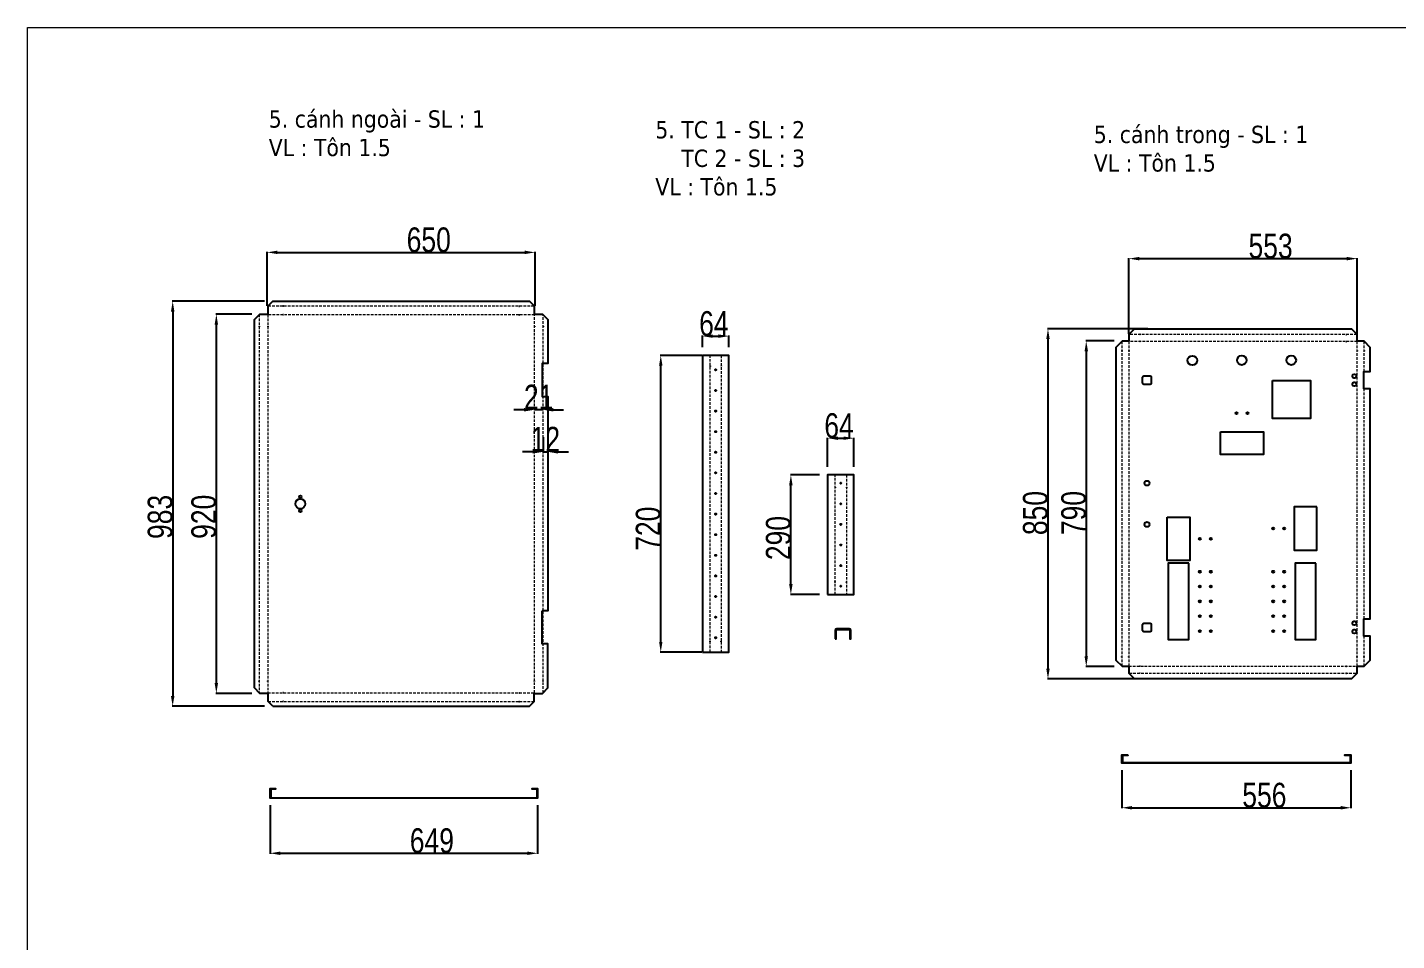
# Model space of a CAD drawing. Header units: inches. Extents: x 21 to 136330, y 8 to 58290.
# Drawn here: x 39286 to 42607, y 43071 to 45287 of the extents above; entities that cross this region are included whole.
import ezdxf
from ezdxf.enums import TextEntityAlignment as Align

# ---------------------------------------------------------------- set-up
doc = ezdxf.new("R2010")
doc.units = ezdxf.units.IN
doc.header["$MEASUREMENT"] = 0
doc.linetypes.add('HIDDEN', pattern=[9.525, 6.35, -3.175])
doc.layers.add('0 TĂNG CỨNG', color=7, linetype='Continuous', lineweight=15)
doc.layers.add('@.0.DM. NÉT ĐỨT', color=8, linetype='HIDDEN', lineweight=9)
for name, color, linetype in [('@.0.DM. NÉT CHÍNH', 7, 'Continuous'), ('@.0.DM. NÉT CHÍNH @ 1', 7, 'Continuous'), ('@.DM. NÉT CHÍNH', 7, 'Continuous')]:
    doc.layers.add(name, color=color, linetype=linetype)
doc.layers.add('@.DM. KÍCH THƯỚC', color=8, linetype='Continuous', transparency=0.2)
doc.layers.add('@.DM. KÍCH THƯỚC @ 1', color=8, linetype='Continuous', transparency=0.2)
doc.styles.add('ARIAL', font='arial.ttf')
doc.styles.add('Note Text (ISO)', font='tahoma.ttf')
doc.styles.add('roman', font='roman.shx', dxfattribs={"width": 0.8})
doc.styles.add('Tahoma (Input Text)', font='tahoma.ttf')
doc.dimstyles.new('Kích thước Duy Mạnh', dxfattribs={"dimtxt": 30, "dimasz": 25, "dimexe": 1.25, "dimexo": 20, "dimtad": 1, "dimdec": 1, "dimtxsty": 'roman', "dimcen": 2.5, "dimclrd": 8, "dimclre": 8, "dimclrt": 2, "dimadec": 0, "dimazin": 0, "dimtfac": 1, "dimtdec": 1, "dimtix": 1, "dimtmove": 0, "dimatfit": 3, "dimfxl": 1, "dimtfillclr": 1, "dimarcsym": 0})

# ---------------------------------------------------------------- blocks, each defined once
blk = doc.blocks.new('*D781')
at = {"layer": '@.DM. KÍCH THƯỚC', "color": 8, "lineweight": -2, "transparency": 16777216}
for p, q in [((39861, 44621.9), (39637.1, 44621.9)), ((39861, 43639.3), (39637.1, 43639.3))]:
    blk.add_line(p, q, dxfattribs=at)
at = {"layer": '@.DM. KÍCH THƯỚC', "lineweight": -2, "transparency": 16777216}
blk.add_line((39638.3, 44596.9), (39638.3, 43664.3), dxfattribs=at)
at = {"layer": '@.DM. KÍCH THƯỚC', "transparency": 16777216}
for points in [[(39634.1, 44596.9), (39642.5, 44596.9), (39638.3, 44621.9)], [(39634.1, 43664.3), (39642.5, 43664.3), (39638.3, 43639.3)]]:
    blk.add_solid(points, dxfattribs=at)
at = {"layer": 'Defpoints', "color": 0, "transparency": 16777216}
for p in [(39881, 44621.9), (39638.3, 43639.3), (39881, 43639.3)]:
    blk.add_point(p, dxfattribs=at)
at = {"layer": '@.DM. KÍCH THƯỚC', "color": 2, "transparency": 16777216, "insert": (39577.7, 44045.2), "char_height": 60, "attachment_point": 1, "rotation": 90, "style": 'roman'}
blk.add_mtext('983', dxfattribs=at)
blk = doc.blocks.new('*D782')
at = {"layer": '@.DM. KÍCH THƯỚC', "color": 8, "lineweight": -2, "transparency": 16777216}
for p, q in [((41226.9, 44220.6), (41226.9, 44291)), ((41290.7, 44220.6), (41290.7, 44291))]:
    blk.add_line(p, q, dxfattribs=at)
at = {"layer": '@.DM. KÍCH THƯỚC', "lineweight": -2, "transparency": 16777216}
blk.add_line((41251.9, 44289.8), (41265.7, 44289.8), dxfattribs=at)
at = {"layer": '@.DM. KÍCH THƯỚC', "transparency": 16777216}
for points in [[(41251.9, 44293.9), (41251.9, 44285.6), (41226.9, 44289.8)], [(41265.7, 44293.9), (41265.7, 44285.6), (41290.7, 44289.8)]]:
    blk.add_solid(points, dxfattribs=at)
at = {"layer": 'Defpoints', "color": 0, "transparency": 16777216}
for p in [(41290.7, 44289.8), (41226.9, 44200.6), (41290.7, 44200.6)]:
    blk.add_point(p, dxfattribs=at)
at = {"layer": '@.DM. KÍCH THƯỚC', "color": 2, "transparency": 16777216, "insert": (41218.8, 44350.4), "char_height": 60, "attachment_point": 1, "style": 'roman'}
blk.add_mtext('64', dxfattribs=at)
blk = doc.blocks.new('*D783')
at = {"layer": '@.DM. KÍCH THƯỚC', "color": 8, "lineweight": -2, "transparency": 16777216}
for p, q in [((40923.3, 44510.6), (40923.3, 44538.6)), ((40987.1, 44510.6), (40987.1, 44538.6))]:
    blk.add_line(p, q, dxfattribs=at)
at = {"layer": '@.DM. KÍCH THƯỚC', "lineweight": -2, "transparency": 16777216}
blk.add_line((40948.3, 44537.4), (40962.1, 44537.4), dxfattribs=at)
at = {"layer": '@.DM. KÍCH THƯỚC', "transparency": 16777216}
for points in [[(40948.3, 44541.6), (40948.3, 44533.2), (40923.3, 44537.4)], [(40962.1, 44541.6), (40962.1, 44533.2), (40987.1, 44537.4)]]:
    blk.add_solid(points, dxfattribs=at)
at = {"layer": 'Defpoints', "color": 0, "transparency": 16777216}
for p in [(40987.1, 44537.4), (40923.3, 44490.6), (40987.1, 44490.6)]:
    blk.add_point(p, dxfattribs=at)
at = {"layer": '@.DM. KÍCH THƯỚC', "color": 2, "transparency": 16777216, "insert": (40915.2, 44598), "char_height": 60, "attachment_point": 1, "style": 'roman'}
blk.add_mtext('64', dxfattribs=at)
blk = doc.blocks.new('*D784')
at = {"layer": '@.DM. KÍCH THƯỚC', "color": 8, "lineweight": -2, "transparency": 16777216}
for p, q in [((40921.5, 44490.6), (40820.9, 44490.6)), ((40921.5, 43770.6), (40820.9, 43770.6))]:
    blk.add_line(p, q, dxfattribs=at)
at = {"layer": '@.DM. KÍCH THƯỚC', "lineweight": -2, "transparency": 16777216}
blk.add_line((40822.1, 43795.6), (40822.1, 44465.6), dxfattribs=at)
at = {"layer": '@.DM. KÍCH THƯỚC', "transparency": 16777216}
for points in [[(40818, 44465.6), (40826.3, 44465.6), (40822.1, 44490.6)], [(40818, 43795.6), (40826.3, 43795.6), (40822.1, 43770.6)]]:
    blk.add_solid(points, dxfattribs=at)
at = {"layer": 'Defpoints', "color": 0, "transparency": 16777216}
for p in [(40822.1, 44490.6), (40941.5, 44490.6), (40941.5, 43770.6)]:
    blk.add_point(p, dxfattribs=at)
at = {"layer": '@.DM. KÍCH THƯỚC', "color": 2, "transparency": 16777216, "insert": (40761.5, 44016.6), "char_height": 60, "attachment_point": 1, "rotation": 90, "style": 'roman'}
blk.add_mtext('720', dxfattribs=at)
blk = doc.blocks.new('*D785')
at = {"layer": '@.DM. KÍCH THƯỚC', "color": 8, "lineweight": -2, "transparency": 16777216}
for p, q in [((41206.9, 44200.6), (41136.4, 44200.6)), ((41206.9, 43910.6), (41136.4, 43910.6))]:
    blk.add_line(p, q, dxfattribs=at)
at = {"layer": '@.DM. KÍCH THƯỚC', "lineweight": -2, "transparency": 16777216}
blk.add_line((41137.7, 43935.6), (41137.7, 44175.6), dxfattribs=at)
at = {"layer": '@.DM. KÍCH THƯỚC', "transparency": 16777216}
for points in [[(41133.5, 44175.6), (41141.9, 44175.6), (41137.7, 44200.6)], [(41133.5, 43935.6), (41141.9, 43935.6), (41137.7, 43910.6)]]:
    blk.add_solid(points, dxfattribs=at)
at = {"layer": 'Defpoints', "color": 0, "transparency": 16777216}
for p in [(41137.7, 44200.6), (41226.9, 44200.6), (41226.9, 43910.6)]:
    blk.add_point(p, dxfattribs=at)
at = {"layer": '@.DM. KÍCH THƯỚC', "color": 2, "transparency": 16777216, "insert": (41077.1, 43993.9), "char_height": 60, "attachment_point": 1, "rotation": 90, "style": 'roman'}
blk.add_mtext('290', dxfattribs=at)
blk = doc.blocks.new('*D786')
at = {"layer": '@.DM. KÍCH THƯỚC', "color": 8, "lineweight": -2, "transparency": 16777216}
for p, q in [((39830, 44590.6), (39742.9, 44590.6)), ((39830, 43670.6), (39742.9, 43670.6))]:
    blk.add_line(p, q, dxfattribs=at)
at = {"layer": '@.DM. KÍCH THƯỚC', "lineweight": -2, "transparency": 16777216}
blk.add_line((39744.2, 43695.6), (39744.2, 44565.6), dxfattribs=at)
at = {"layer": '@.DM. KÍCH THƯỚC', "transparency": 16777216}
for points in [[(39740, 44565.6), (39748.3, 44565.6), (39744.2, 44590.6)], [(39740, 43695.6), (39748.3, 43695.6), (39744.2, 43670.6)]]:
    blk.add_solid(points, dxfattribs=at)
at = {"layer": 'Defpoints', "color": 0, "transparency": 16777216}
for p in [(39744.2, 44590.6), (39850, 44590.6), (39850, 43670.6)]:
    blk.add_point(p, dxfattribs=at)
at = {"layer": '@.DM. KÍCH THƯỚC', "color": 2, "transparency": 16777216, "insert": (39683.5, 44045.5), "char_height": 60, "attachment_point": 1, "rotation": 90, "style": 'roman'}
blk.add_mtext('920', dxfattribs=at)
blk = doc.blocks.new('*D787')
at = {"layer": '@.DM. KÍCH THƯỚC', "color": 8, "lineweight": -2, "transparency": 16777216}
for p, q in [((39874.4, 43399), (39874.4, 43281.5)), ((40523.4, 43399), (40523.4, 43281.5))]:
    blk.add_line(p, q, dxfattribs=at)
at = {"layer": '@.DM. KÍCH THƯỚC', "lineweight": -2, "transparency": 16777216}
blk.add_line((39899.4, 43282.7), (40498.4, 43282.7), dxfattribs=at)
at = {"layer": '@.DM. KÍCH THƯỚC', "transparency": 16777216}
for points in [[(39899.4, 43286.9), (39899.4, 43278.5), (39874.4, 43282.7)], [(40498.4, 43286.9), (40498.4, 43278.5), (40523.4, 43282.7)]]:
    blk.add_solid(points, dxfattribs=at)
at = {"layer": 'Defpoints', "color": 0, "transparency": 16777216}
for p in [(39874.4, 43419), (40523.4, 43419), (40523.4, 43282.7)]:
    blk.add_point(p, dxfattribs=at)
at = {"layer": '@.DM. KÍCH THƯỚC', "color": 2, "transparency": 16777216, "insert": (40213.4, 43343.3), "char_height": 60, "attachment_point": 1, "style": 'roman'}
blk.add_mtext('649', dxfattribs=at)
blk = doc.blocks.new('*D788')
at = {"layer": '@.DM. KÍCH THƯỚC', "color": 8, "lineweight": -2, "transparency": 16777216}
for p, q in [((41922, 44525.6), (41852.9, 44525.6)), ((41922, 43735.6), (41852.9, 43735.6))]:
    blk.add_line(p, q, dxfattribs=at)
at = {"layer": '@.DM. KÍCH THƯỚC', "lineweight": -2, "transparency": 16777216}
blk.add_line((41854.1, 44500.6), (41854.1, 43760.6), dxfattribs=at)
at = {"layer": '@.DM. KÍCH THƯỚC', "transparency": 16777216}
for points in [[(41850, 44500.6), (41858.3, 44500.6), (41854.1, 44525.6)], [(41850, 43760.6), (41858.3, 43760.6), (41854.1, 43735.6)]]:
    blk.add_solid(points, dxfattribs=at)
at = {"layer": 'Defpoints', "color": 0, "transparency": 16777216}
for p in [(41942, 44525.6), (41854.1, 43735.6), (41942, 43735.6)]:
    blk.add_point(p, dxfattribs=at)
at = {"layer": '@.DM. KÍCH THƯỚC', "color": 2, "transparency": 16777216, "insert": (41793.5, 44054.6), "char_height": 60, "attachment_point": 1, "rotation": 90, "style": 'roman'}
blk.add_mtext('790', dxfattribs=at)
blk = doc.blocks.new('*D789')
at = {"layer": '@.DM. KÍCH THƯỚC', "color": 8, "lineweight": -2, "transparency": 16777216}
for p, q in [((42003.5, 44555.4), (41760, 44555.4)), ((42003.5, 43705.8), (41760, 43705.8))]:
    blk.add_line(p, q, dxfattribs=at)
at = {"layer": '@.DM. KÍCH THƯỚC', "lineweight": -2, "transparency": 16777216}
blk.add_line((41761.3, 44530.4), (41761.3, 43730.8), dxfattribs=at)
at = {"layer": '@.DM. KÍCH THƯỚC', "transparency": 16777216}
for points in [[(41757.1, 44530.4), (41765.4, 44530.4), (41761.3, 44555.4)], [(41757.1, 43730.8), (41765.4, 43730.8), (41761.3, 43705.8)]]:
    blk.add_solid(points, dxfattribs=at)
at = {"layer": 'Defpoints', "color": 0, "transparency": 16777216}
for p in [(42023.5, 44555.4), (41761.3, 43705.8), (42023.5, 43705.8)]:
    blk.add_point(p, dxfattribs=at)
at = {"layer": '@.DM. KÍCH THƯỚC', "color": 2, "transparency": 16777216, "insert": (41700.6, 44054.6), "char_height": 60, "attachment_point": 1, "rotation": 90, "style": 'roman'}
blk.add_mtext('850', dxfattribs=at)
blk = doc.blocks.new('*D790')
at = {"layer": '@.DM. KÍCH THƯỚC', "color": 8, "lineweight": -2, "transparency": 16777216}
for p, q in [((39867.5, 44610.6), (39867.5, 44741.9)), ((40517.3, 44610.6), (40517.3, 44741.9))]:
    blk.add_line(p, q, dxfattribs=at)
at = {"layer": '@.DM. KÍCH THƯỚC', "lineweight": -2, "transparency": 16777216}
blk.add_line((39892.5, 44740.6), (40492.3, 44740.6), dxfattribs=at)
at = {"layer": '@.DM. KÍCH THƯỚC', "transparency": 16777216}
for points in [[(39892.5, 44744.8), (39892.5, 44736.5), (39867.5, 44740.6)], [(40492.3, 44744.8), (40492.3, 44736.5), (40517.3, 44740.6)]]:
    blk.add_solid(points, dxfattribs=at)
at = {"layer": 'Defpoints', "color": 0, "transparency": 16777216}
for p in [(40517.3, 44740.6), (39867.5, 44590.6), (40517.3, 44590.6)]:
    blk.add_point(p, dxfattribs=at)
at = {"layer": '@.DM. KÍCH THƯỚC', "color": 2, "transparency": 16777216, "insert": (40205.8, 44801.2), "char_height": 60, "attachment_point": 1, "style": 'roman'}
blk.add_mtext('650', dxfattribs=at)
blk = doc.blocks.new('*D741')
at = {"layer": '@.DM. KÍCH THƯỚC', "color": 8, "lineweight": -2, "transparency": 16777216}
for p, q in [((41940.2, 43484.4), (41940.2, 43391.8)), ((42496.2, 43484.4), (42496.2, 43391.8))]:
    blk.add_line(p, q, dxfattribs=at)
at = {"layer": '@.DM. KÍCH THƯỚC', "lineweight": -2, "transparency": 16777216}
blk.add_line((41965.2, 43393.1), (42471.2, 43393.1), dxfattribs=at)
at = {"layer": '@.DM. KÍCH THƯỚC', "transparency": 16777216}
for points in [[(41965.2, 43397.3), (41965.2, 43388.9), (41940.2, 43393.1)], [(42471.2, 43397.3), (42471.2, 43388.9), (42496.2, 43393.1)]]:
    blk.add_solid(points, dxfattribs=at)
at = {"layer": 'Defpoints', "color": 0, "transparency": 16777216}
for p in [(41940.2, 43504.4), (42496.2, 43504.4), (42496.2, 43393.1)]:
    blk.add_point(p, dxfattribs=at)
at = {"layer": '@.DM. KÍCH THƯỚC', "color": 2, "transparency": 16777216, "insert": (42232.6, 43453.7), "char_height": 60, "attachment_point": 1, "style": 'roman'}
blk.add_mtext('556', dxfattribs=at)
blk = doc.blocks.new('*D743')
at = {"layer": '@.DM. KÍCH THƯỚC', "color": 8, "lineweight": -2, "transparency": 16777216}
for p, q in [((41957.7, 44542.6), (41957.7, 44726.7)), ((42511.1, 44542.6), (42511.1, 44726.7))]:
    blk.add_line(p, q, dxfattribs=at)
at = {"layer": '@.DM. KÍCH THƯỚC', "lineweight": -2, "transparency": 16777216}
blk.add_line((41982.7, 44725.4), (42486.1, 44725.4), dxfattribs=at)
at = {"layer": '@.DM. KÍCH THƯỚC', "transparency": 16777216}
for points in [[(41982.7, 44729.6), (41982.7, 44721.2), (41957.7, 44725.4)], [(42486.1, 44729.6), (42486.1, 44721.2), (42511.1, 44725.4)]]:
    blk.add_solid(points, dxfattribs=at)
at = {"layer": 'Defpoints', "color": 0, "transparency": 16777216}
for p in [(42511.1, 44725.4), (41957.7, 44522.6), (42511.1, 44522.6)]:
    blk.add_point(p, dxfattribs=at)
at = {"layer": '@.DM. KÍCH THƯỚC', "color": 2, "transparency": 16777216, "insert": (42247.7, 44786), "char_height": 60, "attachment_point": 1, "style": 'roman'}
blk.add_mtext('553', dxfattribs=at)
blk = doc.blocks.new('*U282')
at = {"layer": '@.0.DM. NÉT CHÍNH'}
blk.add_circle((0, 0), 1.5, dxfattribs=at)
blk = doc.blocks.new('*U283')
at = {"layer": '@.DM. NÉT CHÍNH', "color": 0, "linetype": 'ByBlock', "lineweight": -2, "transparency": 16777216}
for p in [(0, 650), (0, 600), (0, 550), (0, 500), (0, 450), (0, 400), (0, 350), (0, 300), (0, 250), (0, 200), (0, 150), (0, 100), (0, 50), (0, 0)]:
    blk.add_blockref('*U282', p, dxfattribs=at)
blk = doc.blocks.new('*U284')
at = {"layer": '@.0.DM. NÉT CHÍNH'}
blk.add_circle((0, 0), 1.5, dxfattribs=at)
blk = doc.blocks.new('*U285')
at = {"layer": '@.DM. NÉT CHÍNH', "color": 0, "linetype": 'ByBlock', "lineweight": -2, "transparency": 16777216}
for p in [(0, 250), (0, 200), (0, 150), (0, 100), (0, 50), (0, 0)]:
    blk.add_blockref('*U284', p, dxfattribs=at)
blk = doc.blocks.new('KHUNG KT1')
at = {"color": 7}
blk.add_lwpolyline([(0, 0), (7128, 0), (7128, -5040), (0, -5040)], close=True, dxfattribs=at)
at = {"color": 1, "style": 'Tahoma (Input Text)', "flags": 8}
for tag, p in [('#01', (328.9, -4851.1)), ('#03', (1514.7, -4846.3)), ('#05', (2819, -4851.1)), ('#07', (4424, -4851.1)), ('#09', (5172.9, -4851.1)), ('#02', (189.8, -4995.1)), ('#04', (1755.3, -4995.1)), ('#06', (2727.8, -4995.1)), ('#08', (4382.7, -4995.1)), ('#10', (5172.9, -4995.1))]:
    blk.add_attdef(tag, p, '', height=60, dxfattribs=at)
blk.add_attdef('#11', text='', height=60, dxfattribs=at).set_placement((6996, -4961.6), align=Align.CENTER)
at = {"layer": '0 TĂNG CỨNG', "color": 1, "style": 'ARIAL'}
blk.add_attdef('#12', (852.8, -4987.6), '', height=60, dxfattribs=at)
blk = doc.blocks.new('*D1449')
at = {"layer": '@.0.DM. NÉT CHÍNH', "color": 8, "lineweight": -2, "transparency": 16777216}
for p, q in [((40536.5, 44292.1), (40536.5, 44255.4)), ((40548.2, 44292.1), (40548.2, 44255.4))]:
    blk.add_line(p, q, dxfattribs=at)
at = {"layer": '@.0.DM. NÉT CHÍNH', "lineweight": -2, "transparency": 16777216}
for p, q in [((40511.5, 44256.7), (40486.5, 44256.7)), ((40536.5, 44256.7), (40548.2, 44256.7)), ((40573.2, 44256.7), (40598.2, 44256.7))]:
    blk.add_line(p, q, dxfattribs=at)
at = {"layer": '@.0.DM. NÉT CHÍNH', "transparency": 16777216}
for points in [[(40511.5, 44260.9), (40511.5, 44252.5), (40536.5, 44256.7)], [(40573.2, 44260.9), (40573.2, 44252.5), (40548.2, 44256.7)]]:
    blk.add_solid(points, dxfattribs=at)
at = {"layer": 'Defpoints', "color": 0, "transparency": 16777216}
for p in [(40536.5, 44312.1), (40548.2, 44312.1), (40548.2, 44256.7)]:
    blk.add_point(p, dxfattribs=at)
at = {"layer": '@.0.DM. NÉT CHÍNH', "color": 2, "transparency": 16777216, "insert": (40542.3, 44287.3), "char_height": 60, "attachment_point": 5, "style": 'roman'}
blk.add_mtext('12', dxfattribs=at)
blk = doc.blocks.new('*D1450')
at = {"layer": '@.0.DM. NÉT CHÍNH', "lineweight": -2, "transparency": 16777216}
for p, q in [((40490.6, 44358.8), (40465.6, 44358.8)), ((40536.5, 44358.8), (40515.6, 44358.8)), ((40561.5, 44358.8), (40586.5, 44358.8))]:
    blk.add_line(p, q, dxfattribs=at)
at = {"layer": '@.0.DM. NÉT CHÍNH', "color": 8, "lineweight": -2, "transparency": 16777216}
for p, q in [((40515.6, 44363), (40515.6, 44360)), ((40536.5, 44363), (40536.5, 44360))]:
    blk.add_line(p, q, dxfattribs=at)
at = {"layer": '@.0.DM. NÉT CHÍNH', "transparency": 16777216}
for points in [[(40490.6, 44363), (40490.6, 44354.6), (40515.6, 44358.8)], [(40561.5, 44363), (40561.5, 44354.6), (40536.5, 44358.8)]]:
    blk.add_solid(points, dxfattribs=at)
at = {"layer": 'Defpoints', "color": 0, "transparency": 16777216}
for p in [(40515.6, 44358.8), (40515.6, 44343), (40536.5, 44343)]:
    blk.add_point(p, dxfattribs=at)
at = {"layer": '@.0.DM. NÉT CHÍNH', "color": 2, "transparency": 16777216, "insert": (40526, 44389.4), "char_height": 60, "attachment_point": 5, "style": 'roman'}
blk.add_mtext('21', dxfattribs=at)

msp = doc.modelspace()

# ---------------------------------------------------------------- linework, layer by layer
at = {"layer": '@.0.DM. NÉT CHÍNH', "color": 1}
for p, q in [((39906.9558, 44610.2122), (39905.4558, 44610.2122)), ((40477.8406, 44610.2122), (40479.3406, 44610.2122)), ((39906.9558, 44589.3193), (39905.4558, 44589.3193)), ((40477.8406, 44589.3193), (40479.3406, 44589.3193)), ((39848.3088, 44561.5092), (39848.3088, 44560.0092)), ((39869.2018, 44561.5092), (39869.2018, 44560.0092)), ((40515.5947, 44561.5092), (40515.5947, 44560.0092)), ((40536.4876, 44561.5092), (40536.4876, 44560.0092)), ((41985.2203, 44541.7122), (41983.7203, 44541.7122)), ((42483.56, 44541.7122), (42485.06, 44541.7122)), ((41940.3008, 44502.4998), (41940.3008, 44500.9998)), ((41957.6937, 44502.4998), (41957.6937, 44500.9998)), ((41985.2203, 44524.3193), (41983.7203, 44524.3193)), ((42483.56, 44524.3193), (42485.06, 44524.3193)), ((42511.0866, 44502.4998), (42511.0866, 44500.9998)), ((42528.4795, 44502.4998), (42528.4795, 44500.9998)), ((40941.5423, 44465.462), (40941.5423, 44463.962)), ((40968.9352, 44465.6569), (40968.9352, 44464.1569)), ((41245.1, 44170.9176), (41245.1, 44169.4176)), ((41272.4929, 44171.23), (41272.4929, 44169.73)), ((41245.1, 43940.3282), (41245.1, 43941.8282)), ((41272.4929, 43940.0157), (41272.4929, 43941.5157)), ((40941.5423, 43795.7838), (40941.5423, 43797.2838)), ((40968.9352, 43795.5888), (40968.9352, 43797.0888)), ((41940.3008, 43758.7459), (41940.3008, 43760.2459)), ((41957.6937, 43758.7459), (41957.6937, 43760.2459)), ((42511.0866, 43758.7459), (42511.0866, 43760.2459)), ((42528.4795, 43758.7459), (42528.4795, 43760.2459)), ((41985.2203, 43736.9264), (41983.7203, 43736.9264)), ((41985.2203, 43719.5335), (41983.7203, 43719.5335)), ((42483.56, 43736.9264), (42485.06, 43736.9264)), ((42483.56, 43719.5335), (42485.06, 43719.5335)), ((39848.3088, 43699.7366), (39848.3088, 43701.2366)), ((39869.2018, 43699.7366), (39869.2018, 43701.2366)), ((39906.9558, 43671.9264), (39905.4558, 43671.9264)), ((40477.8406, 43671.9264), (40479.3406, 43671.9264)), ((40515.5947, 43699.7366), (40515.5947, 43701.2366)), ((40536.4876, 43699.7366), (40536.4876, 43701.2366)), ((39906.9558, 43651.0335), (39905.4558, 43651.0335)), ((40477.8406, 43651.0335), (40479.3406, 43651.0335))]:
    msp.add_line(p, q, dxfattribs=at)
at = {"layer": '@.0.DM. NÉT CHÍNH', "color": 0}
for p, q in [((39869.2018, 44589.3355), (39869.2018, 44590.5913)), ((40515.5947, 44589.3355), (40515.5947, 44590.5913)), ((41957.6937, 44524.3355), (41957.6937, 44525.5913)), ((42511.0866, 44524.3355), (42511.0866, 44525.5913)), ((41957.6937, 43736.9102), (41957.6937, 43735.6545)), ((42511.0866, 43736.9102), (42511.0866, 43735.6545)), ((39869.2018, 43671.9102), (39869.2018, 43670.6545)), ((40515.5947, 43671.9102), (40515.5947, 43670.6545))]:
    msp.add_line(p, q, dxfattribs=at)
at = {"layer": '@.0.DM. NÉT CHÍNH'}
for p, q in [((41955.1654, 43519.8933), (41955.1654, 43521.3933)), ((42481.1654, 43519.8933), (42481.1654, 43521.3933)), ((39887.4442, 43437.97), (39887.4442, 43439.47)), ((40510.4442, 43437.97), (40510.4442, 43439.47))]:
    msp.add_line(p, q, dxfattribs=at)
for points in [[(39869.5982, 44590.6229), (39869.5982, 44610.538), (39880.9689, 44621.9087), (40503.8275, 44621.9087), (40515.1982, 44610.538), (40515.1982, 44590.6229), (40535.1134, 44590.6229), (40548.1841, 44577.5522), (40548.1841, 44470.6229), (40534.7911, 44470.6229), (40534.7911, 44390.6229), (40548.1841, 44390.6229), (40548.1841, 44170.6229), (40548.1841, 44170.6229), (40548.1841, 44090.6229), (40548.1841, 44090.6229), (40548.1841, 43870.6229), (40534.7911, 43870.6229)], [(39880.9689, 43639.337), (39869.5982, 43650.7077), (39869.5982, 43670.6229), (39849.6831, 43670.6229), (39836.6124, 43683.6936), (39836.6124, 44577.5522), (39849.6831, 44590.6229), (39869.5982, 44590.6229)], [(41926.6043, 44510.5522), (41941.675, 44525.6229), (41958.0901, 44525.6229), (41958.0901, 44542.038), (41971.4609, 44555.4087), (42497.3194, 44555.4087), (42510.6901, 44542.038), (42510.6901, 44525.6229), (42527.1053, 44525.6229), (42542.176, 44510.5522), (42542.176, 44450.6229), (42526.2831, 44450.6229), (42526.2831, 44410.6229), (42542.176, 44410.6229), (42542.176, 44150.6229), (42542.176, 44150.6229)], [(42542.176, 44150.6229), (42542.176, 44110.6229), (42542.176, 44110.6229), (42542.176, 43850.6229), (42526.2831, 43850.6229), (42526.2831, 43810.6229), (42542.176, 43810.6229), (42542.176, 43750.6936), (42527.1053, 43735.6229), (42510.6901, 43735.6229), (42510.6901, 43719.2077), (42497.3194, 43705.837), (41971.4609, 43705.837), (41958.0901, 43719.2077), (41958.0901, 43735.6229), (41941.675, 43735.6229), (41926.6043, 43750.6936), (41926.6043, 44510.5522)], [(39880.9689, 43639.337), (40503.8275, 43639.337), (40515.1982, 43650.7077), (40515.1982, 43670.6229), (40535.1134, 43670.6229), (40548.1841, 43683.6936), (40548.1841, 43790.6229), (40534.7911, 43790.6229), (40534.7911, 43870.6229)]]:
    msp.add_lwpolyline(points, dxfattribs=at)
for points in [[(40923.3458, 43770.6229), (40987.1317, 43770.6229), (40987.1317, 44490.6229), (40923.3458, 44490.6229)], [(42305.8901, 44429.7041), (42397.8901, 44429.7041), (42397.8901, 44337.7041), (42305.8901, 44337.7041)], [(41226.9035, 43910.6229), (41290.6893, 43910.6229), (41290.6893, 44200.6229), (41226.9035, 44200.6229)], [(41955.2361, 43521.3933), (41955.2361, 43519.8933), (41941.6654, 43519.8933), (41941.6654, 43502.8933), (42494.6654, 43502.8933), (42494.6654, 43519.8933), (42481.0947, 43519.8933), (42481.0947, 43521.3933), (42496.1654, 43521.3933), (42496.1654, 43501.3933), (41940.1654, 43501.3933), (41940.1654, 43521.3933)], [(39875.9442, 43437.97), (39875.9442, 43417.47), (40521.9442, 43417.47), (40521.9442, 43437.97), (40510.3735, 43437.97), (40510.3735, 43439.47), (40523.4442, 43439.47), (40523.4442, 43415.97), (39874.4442, 43415.97), (39874.4442, 43439.47), (39887.515, 43439.47), (39887.515, 43437.97)]]:
    msp.add_lwpolyline(points, close=True, dxfattribs=at)
at = {"layer": '@.0.DM. NÉT CHÍNH', "color": 2}
for points in [[(41993.8901, 44441.1229), (42008.8901, 44441.1229, -0.414213562), (42011.8901, 44438.1229), (42011.8901, 44423.1229, -0.414213562), (42008.8901, 44420.1229), (41993.8901, 44420.1229, -0.414213562), (41990.8901, 44423.1229), (41990.8901, 44438.1229, -0.414213562)], [(42505.8901, 44436.6229, 1), (42505.8901, 44444.6229), (42502.8901, 44444.6229, 1), (42502.8901, 44436.6229)], [(42505.8901, 44416.6229, 1), (42505.8901, 44424.6229), (42502.8901, 44424.6229, 1), (42502.8901, 44416.6229)], [(41993.8901, 43841.1229), (42008.8901, 43841.1229, -0.414213562), (42011.8901, 43838.1229), (42011.8901, 43823.1229, -0.414213562), (42008.8901, 43820.1229), (41993.8901, 43820.1229, -0.414213562), (41990.8901, 43823.1229), (41990.8901, 43838.1229, -0.414213562)], [(42505.8901, 43836.6229, 1), (42505.8901, 43844.6229), (42502.8901, 43844.6229, 1), (42502.8901, 43836.6229)], [(42505.8901, 43816.6229, 1), (42505.8901, 43824.6229), (42502.8901, 43824.6229, 1), (42502.8901, 43816.6229)]]:
    msp.add_lwpolyline(points, format="xyb", close=True, dxfattribs=at)
at = {"layer": '@.0.DM. NÉT CHÍNH', "color": 1}
for points in [[(42179.3901, 44305.3811), (42284.3901, 44305.3811), (42284.3901, 44250.3811), (42179.3901, 44250.3811)], [(42413.3901, 44123.3811), (42358.3901, 44123.3811), (42358.3901, 44018.3811), (42413.3901, 44018.3811)], [(42050.3901, 44098.3811), (42105.3901, 44098.3811), (42105.3901, 43993.3811), (42050.3901, 43993.3811)], [(42102.8901, 43986.3811), (42052.8901, 43986.3811), (42052.8901, 43801.3811), (42102.8901, 43801.3811)], [(42410.8901, 43986.3811), (42360.8901, 43986.3811), (42360.8901, 43801.3811), (42410.8901, 43801.3811)]]:
    msp.add_lwpolyline(points, close=True, dxfattribs=at)
at = {"layer": '@.0.DM. NÉT CHÍNH'}
msp.add_lwpolyline([(41245.4136, 43802.9776), (41247.2886, 43802.9776), (41247.2886, 43823.6026, -0.414213562), (41249.1636, 43825.4776), (41279.1636, 43825.4776, -0.414213562), (41281.0386, 43823.6026), (41281.0386, 43802.9776), (41282.9136, 43802.9776), (41282.9136, 43823.6026, 0.414213562), (41279.1636, 43827.3526), (41249.1636, 43827.3526, 0.414213562), (41245.4136, 43823.6026)], format="xyb", close=True, dxfattribs=at)
for centre, radius in [((42111.4491, 44478.4549), 11.5), ((42231.4463, 44478.788), 11.5), ((42351.4463, 44478.788), 11.5), ((41258.7964, 43930.6229), 1.5), ((40955.2388, 43805.6229), 1.5)]:
    msp.add_circle(centre, radius, dxfattribs=at)
at = {"layer": '@.0.DM. NÉT CHÍNH', "color": 1}
for centre in [(42218.5901, 44350.3811), (42245.1901, 44350.3811), (42307.7901, 44070.8811), (42334.3901, 44070.8811), (42129.3901, 44045.8811), (42155.9901, 44045.8811), (42129.5901, 43965.8811), (42156.1901, 43965.8811), (42307.5901, 43965.8811), (42334.1901, 43965.8811), (42129.5901, 43929.8811), (42156.1901, 43929.8811), (42307.5901, 43929.8811), (42334.1901, 43929.8811), (42129.5901, 43893.8811), (42156.1901, 43893.8811), (42307.5901, 43893.8811), (42334.1901, 43893.8811), (42129.5901, 43857.8811), (42156.1901, 43857.8811), (42307.5901, 43857.8811), (42334.1901, 43857.8811), (42129.5901, 43821.8811), (42156.1901, 43821.8811), (42307.5901, 43821.8811), (42334.1901, 43821.8811)]:
    msp.add_circle(centre, 2.4, dxfattribs=at)
at = {"layer": '@.0.DM. NÉT CHÍNH', "color": 2}
for centre, radius in [((42001.3901, 44180.6229), 6), ((39947.8982, 44130.6229), 12), ((39947.8982, 44147.6229), 3), ((39947.8982, 44113.6229), 3), ((42001.3901, 44080.6229), 6)]:
    msp.add_circle(centre, radius, dxfattribs=at)
at = {"layer": '@.0.DM. NÉT ĐỨT'}
for p, q in [((40514.5129, 44610.2122), (39870.2836, 44610.2122)), ((39848.3088, 44589.3982), (39848.3088, 43671.8476)), ((40536.4876, 43671.9971), (40536.4876, 44589.2486)), ((42510.0048, 44541.7122), (41958.7755, 44541.7122)), ((41940.3008, 44524.3982), (41940.3008, 43736.8476)), ((42528.4795, 43736.9971), (42528.4795, 44524.2486)), ((40941.5423, 43770.6229), (40941.5423, 44490.6229)), ((40968.9352, 44490.6229), (40968.9352, 43770.6229)), ((41245.1, 43910.6229), (41245.1, 44200.6229)), ((41272.4929, 44200.6229), (41272.4929, 43910.6229)), ((41958.7755, 43719.5335), (42510.0048, 43719.5335)), ((39870.2836, 43651.0335), (40514.5129, 43651.0335))]:
    msp.add_line(p, q, dxfattribs=at)
for points in [[(40515.5947, 44589.3193), (39869.2018, 44589.3193), (39869.2018, 43671.9264), (40515.5947, 43671.9264)], [(41957.6937, 43736.9264), (42511.0866, 43736.9264), (42511.0866, 44524.3193), (41957.6937, 44524.3193)]]:
    msp.add_lwpolyline(points, close=True, dxfattribs=at)

# ---------------------------------------------------------------- block references
at = {"layer": '0 TĂNG CỨNG', "color": 1, "xscale": 0.8792977987369557, "yscale": 0.8792977987369557, "zscale": 0.8792977987369557}
msp.add_blockref('KHUNG KT1', (39285.8612, 45286.5478), dxfattribs=at)
at = {"layer": '@.DM. NÉT CHÍNH'}
for name, p in [('*U283', (40955.2388, 43805.6229)), ('*U285', (41258.7964, 43930.6229))]:
    msp.add_blockref(name, p, dxfattribs=at)

# ---------------------------------------------------------------- texts
at = {"layer": '@.0.DM. NÉT CHÍNH', "color": 2, "char_height": 41.999999, "width": 551.411705, "attachment_point": 1, "line_spacing_factor": 0.987884, "style": 'Note Text (ISO)'}
for s, insert in [('\\fTahoma|b0|i0;5. cánh ngoài - SL : 1\\P\\fTahoma|b0|i0;VL : Tôn 1.5\\P', (39871.2076, 45085.278)), ('\\fTahoma|b0|i0;5. TC 1 - SL : 2 \\P\\fTahoma|b0|i0;    TC 2 - SL : 3\\P\\fTahoma|b0|i0;VL : Tôn 1.5\\P', (40808.8768, 45059.128)), ('\\fTahoma|b0|i0;5. cánh trong - SL : 1\\P\\fTahoma|b0|i0;VL : Tôn 1.5\\P', (41872.3429, 45047.8839))]:
    msp.add_mtext(s, dxfattribs=dict(at, insert=insert))

# ---------------------------------------------------------------- dimensions: what is measured, and where the dimension line sits
at = {"layer": '@.0.DM. NÉT CHÍNH @ 1'}
for base, p1, p2, picture, middle in [((40515.5947, 44358.787), (40536.4876, 44342.9509), (40515.5947, 44342.9509), '*D1450', (40526.0411, 44389.412)), ((40548.1841, 44256.6863), (40536.4876, 44312.1125), (40548.1841, 44312.1125), '*D1449', (40542.3358, 44287.3113))]:
    dim = msp.add_linear_dim(base=base, p1=p1, p2=p2, dimstyle='Kích thước Duy Mạnh', override={"dimscale": 1, "dimtxt": 60, "dimdec": 0, "dimclrd": 256, "dimtdec": 0, "dimtix": 1, "dimtofl": 1, "dimtmove": 0, "dimatfit": 3}, dxfattribs=at)
    dim.commit()
    dim.dimension.update_dxf_attribs({"geometry": picture, "text_midpoint": middle})
at = {"layer": '@.DM. KÍCH THƯỚC @ 1', "color": 0}
for base, p1, p2, picture, middle in [((40517.2911, 44740.6229), (39867.5053, 44590.6229), (40517.2911, 44590.6229), '*D790', (40267.5292, 44740.6229)), ((42496.1654, 43393.0927), (41940.1654, 43504.3933), (42496.1654, 43504.3933), '*D741', (42293.1654, 43393.0927)), ((40523.4442, 43282.7117), (39874.4442, 43418.97), (40523.4442, 43418.97), '*D787', (40273.9442, 43282.7117))]:
    dim = msp.add_linear_dim(base=base, p1=p1, p2=p2, dimstyle='Kích thước Duy Mạnh', override={"dimscale": 1, "dimtxt": 60, "dimdec": 0, "dimclrd": 256, "dimtdec": 0, "dimtix": 1, "dimtofl": 0, "dimtmove": 0, "dimatfit": 1}, dxfattribs=at)
    dim.commit()
    dim.dimension.update_dxf_attribs({"geometry": picture, "text_midpoint": middle, "dimtype": 128})
for base, p1, p2, angle, override, picture, middle in [((42511.0866, 44725.41), (41957.6937, 44522.6229), (42511.0866, 44522.6229), 180, {"dimscale": 1, "dimtxt": 60, "dimdec": 0, "dimclrd": 256, "dimtdec": 0, "dimtix": 1, "dimtofl": 0, "dimtmove": 0, "dimatfit": 1}, '*D743', (42309.3901, 44725.41)), ((39638.3163, 43639.337), (39880.9689, 44621.9087), (39880.9689, 43639.337), 270, {"dimscale": 1, "dimtxt": 60, "dimdec": 0, "dimclrd": 256, "dimtdec": 0, "dimtix": 1, "dimtofl": 0, "dimtmove": 0, "dimatfit": 1}, '*D781', (39638.3163, 44106.9626)), ((39744.1551, 44590.6229), (39850.0053, 43670.6229), (39850.0053, 44590.6229), 90, {"dimscale": 1, "dimtxt": 60, "dimdec": 0, "dimclrd": 256, "dimtdec": 0, "dimtix": 1, "dimtofl": 0, "dimtmove": 0, "dimatfit": 1}, '*D786', (39744.1551, 44107.2637)), ((40987.1317, 44537.3967), (40923.3458, 44490.6229), (40987.1317, 44490.6229), 180, {"dimscale": 1, "dimtxt": 60, "dimdec": 0, "dimclrd": 256, "dimtdec": 0, "dimtix": 1, "dimtofl": 1, "dimtmove": 0, "dimatfit": 1}, '*D783', (40955.2388, 44537.3967)), ((41761.2698, 43705.837), (42023.5142, 44555.4087), (42023.5142, 43705.837), 270, {"dimscale": 1, "dimtxt": 60, "dimdec": 0, "dimclrd": 256, "dimtdec": 0, "dimtix": 1, "dimtofl": 0, "dimtmove": 0, "dimatfit": 1}, '*D789', (41761.2698, 44116.3372)), ((41854.1464, 43735.6229), (41941.9972, 44525.6229), (41941.9972, 43735.6229), 90, {"dimscale": 1, "dimtxt": 60, "dimdec": 0, "dimclrd": 256, "dimtdec": 0, "dimtix": 1, "dimtofl": 0, "dimtmove": 0, "dimatfit": 1}, '*D788', (41854.1464, 44116.3372)), ((40822.1466, 44490.6229), (40941.5423, 43770.6229), (40941.5423, 44490.6229), 90, {"dimscale": 1, "dimtxt": 60, "dimdec": 0, "dimclrd": 256, "dimtdec": 0, "dimtix": 1, "dimtofl": 0, "dimtmove": 0, "dimatfit": 1}, '*D784', (40822.1466, 44078.3508)), ((41290.6893, 44289.7627), (41226.9035, 44200.6229), (41290.6893, 44200.6229), 180, {"dimscale": 1, "dimtxt": 60, "dimdec": 0, "dimclrd": 256, "dimtdec": 0, "dimtix": 1, "dimtofl": 1, "dimtmove": 0, "dimatfit": 1}, '*D782', (41258.7964, 44289.7627)), ((41137.6875, 44200.6229), (41226.9035, 43910.6229), (41226.9035, 44200.6229), 90, {"dimscale": 1, "dimtxt": 60, "dimdec": 0, "dimclrd": 256, "dimtdec": 0, "dimtix": 1, "dimtofl": 0, "dimtmove": 0, "dimatfit": 1}, '*D785', (41137.6875, 44055.6229))]:
    dim = msp.add_linear_dim(base=base, p1=p1, p2=p2, angle=angle, dimstyle='Kích thước Duy Mạnh', override=override, dxfattribs=at)
    dim.commit()
    dim.dimension.update_dxf_attribs({"geometry": picture, "text_midpoint": middle, "dimtype": 128})

doc.saveas('drawing.dxf')
